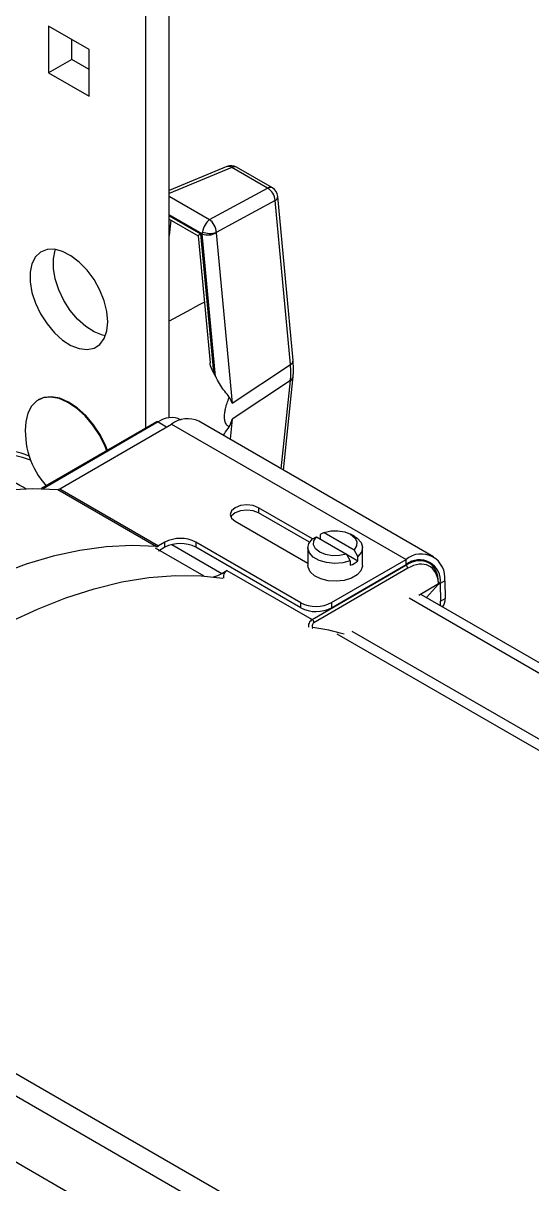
# Model space of a CAD drawing. Extents: x 7 to 135, y 3 to 97.
# Drawn here: x 18.11 to 21.02, y 75.82 to 82.47 of the extents above; entities that cross this region are included whole.
import ezdxf

# ---------------------------------------------------------------- set-up
doc = ezdxf.new("R2010")
doc.units = 0
doc.header["$MEASUREMENT"] = 0
doc.layers.add('OBJECT', color=7, linetype='CONTINUOUS')

msp = doc.modelspace()

# ---------------------------------------------------------------- linework, layer by layer
at = {"layer": 'OBJECT'}
for p, q in [((18.9472, 80.2112), (18.9472, 85.1454)), ((18.8143, 80.1525), (18.8143, 85.0687)), ((18.4883, 82.3206), (18.2564, 82.4545)), ((18.2564, 82.4545), (18.2564, 82.1867)), ((18.3893, 82.2634), (18.3893, 82.3777)), ((18.4883, 82.0528), (18.4883, 82.3206)), ((18.3893, 82.2634), (18.2564, 82.1867)), ((18.4883, 82.2063), (18.3893, 82.2634)), ((18.2564, 82.1867), (18.4883, 82.0528)), ((19.2779, 81.6502), (18.9472, 81.5126)), ((19.3058, 81.6456), (18.9472, 81.4963)), ((19.511, 81.5271), (19.3058, 81.6456)), ((19.5384, 81.5282), (19.3332, 81.6466)), ((19.1788, 81.3464), (19.511, 81.5271)), ((18.9472, 81.4801), (19.1788, 81.3464)), ((19.554, 81.4563), (19.2166, 81.2727)), ((19.6417, 80.5167), (19.554, 81.4563)), ((19.6571, 80.5403), (19.5694, 81.4799)), ((19.1365, 81.2645), (18.9472, 81.3738)), ((18.9472, 81.3682), (19.1263, 81.2648)), ((18.9472, 81.3496), (19.1131, 81.2538)), ((18.9565, 81.3442), (18.9472, 81.2554)), ((19.1131, 81.2539), (19.1811, 80.5254)), ((19.1263, 81.2648), (19.2003, 80.472)), ((19.2127, 80.4486), (19.1365, 81.2645)), ((19.2166, 81.2714), (19.3078, 80.2948)), ((19.3078, 80.2948), (19.6417, 80.5167)), ((19.601, 79.9121), (19.657, 80.4473)), ((19.6417, 80.4245), (19.3078, 80.2026)), ((19.5889, 79.9191), (19.6417, 80.4245)), ((18.2008, 80.3155), (18.1972, 80.3135)), ((18.8757, 80.1881), (18.2163, 79.8056)), ((18.8832, 80.1873), (18.2248, 79.8054)), ((18.8832, 80.1873), (18.932, 80.1591)), ((19.0154, 80.1995), (19.0136, 80.2005)), ((20.4608, 79.4157), (19.1173, 80.1913)), ((19.3078, 80.2026), (19.2958, 80.0882)), ((18.3199, 79.804), (18.9602, 80.1755)), ((18.9602, 80.1755), (20.3037, 79.3999)), ((18.3086, 79.8009), (18.8743, 79.4744)), ((18.3199, 79.804), (18.8856, 79.4775)), ((19.7689, 79.5177), (19.4592, 79.6965)), ((19.4592, 79.6965), (19.4593, 79.6671)), ((19.7515, 79.4984), (19.4593, 79.6671)), ((19.3249, 79.6185), (19.7421, 79.3777)), ((19.7679, 79.5172), (19.7903, 79.5295)), ((19.7903, 79.5295), (19.9619, 79.4304)), ((19.8342, 79.5549), (19.8117, 79.5426)), ((19.8117, 79.5426), (19.8118, 79.5171)), ((19.8342, 79.5549), (20.0058, 79.4558)), ((20.0081, 79.5318), (19.9862, 79.5443)), ((19.1467, 79.3048), (18.869, 79.465)), ((18.9225, 79.4989), (18.8856, 79.4775)), ((18.9226, 79.4695), (18.8856, 79.4481)), ((18.9226, 79.4695), (18.9225, 79.4989)), ((18.963, 79.4852), (19.249, 79.3201)), ((19.7003, 79.1522), (19.0993, 79.4991)), ((19.0993, 79.4991), (19.0994, 79.4698)), ((19.7004, 79.1228), (19.0994, 79.4698)), ((19.7419, 79.4671), (19.7421, 79.3649)), ((20.0283, 79.4176), (20.0058, 79.4558)), ((20.0546, 79.3656), (20.0544, 79.4677)), ((19.8771, 79.1524), (20.3037, 79.3999)), ((19.9619, 79.4304), (19.9845, 79.3922)), ((19.9621, 79.4302), (20.0284, 79.3919)), ((19.9845, 79.3922), (19.9845, 79.3665)), ((20.0284, 79.3919), (20.0283, 79.4176)), ((20.3038, 79.3706), (20.3037, 79.3999)), ((20.4346, 79.3802), (20.406, 79.3967)), ((19.249, 79.3201), (19.2781, 79.3369)), ((19.2781, 79.3369), (19.7655, 79.0556)), ((19.7655, 79.0556), (20.3033, 79.3675)), ((20.3139, 79.3494), (19.7762, 79.0374)), ((19.8772, 79.1231), (20.3038, 79.3706)), ((20.3009, 79.3689), (20.3033, 79.3675)), ((20.3765, 79.1962), (20.4899, 79.262)), ((20.4907, 79.2574), (20.4212, 79.1817)), ((20.4903, 79.2679), (20.5001, 79.2622)), ((20.5256, 79.2775), (20.5001, 79.2622)), ((20.5001, 79.2622), (20.5019, 79.1605)), ((20.5256, 79.2775), (20.5273, 79.1758)), ((20.3209, 79.1793), (25.191, 76.3678)), ((25.5194, 76.2378), (20.3926, 79.1974)), ((19.7004, 79.1228), (19.7003, 79.1522)), ((19.8771, 79.1524), (19.8772, 79.1231)), ((20.5019, 79.1605), (20.5273, 79.1758)), ((19.994, 78.9896), (24.6975, 76.2743)), ((19.9074, 78.9743), (24.6151, 76.2566)), ((16.8115, 77.1811), (21.9906, 74.1913)), ((16.7333, 77.0979), (21.3608, 74.4265)), ((16.4064, 76.9082), (21.0756, 74.2128))]:
    msp.add_line(p, q, dxfattribs=at)
at = {"layer": 'OBJECT', "flags": 128}
for points in [[(18.5951, 80.7614), (18.5899, 80.8197), (18.5745, 80.8813), (18.5497, 80.9433), (18.5165, 81.0028), (18.4767, 81.057), (18.4319, 81.1034), (18.3844, 81.1399), (18.3363, 81.1646), (18.2899, 81.1765), (18.2473, 81.1751), (18.2106, 81.1602), (18.1815, 81.1328), (18.1613, 81.094), (18.1509, 81.0456), (18.1509, 80.99), (18.1613, 80.9297), (18.1815, 80.8676), (18.2106, 80.8065), (18.2473, 80.7493), (18.2899, 80.6987), (18.3363, 80.657), (18.3844, 80.6262), (18.4319, 80.6078), (18.4767, 80.6025), (18.5165, 80.6107), (18.5497, 80.632), (18.5745, 80.6653), (18.5899, 80.7091), (18.5951, 80.7614)], [(18.5816, 80.6811), (18.5649, 80.6845), (18.5173, 80.703), (18.4692, 80.7337), (18.4228, 80.7754), (18.3803, 80.826), (18.3436, 80.8832), (18.3144, 80.9443), (18.2942, 81.0065), (18.2838, 81.0668), (18.2838, 81.1224), (18.2942, 81.1707), (18.296, 81.1757)], [(18.5492, 80.1103), (18.5102, 80.1696), (18.4656, 80.2223), (18.4171, 80.2662), (18.3669, 80.2996), (18.317, 80.3211), (18.2693, 80.3298), (18.2259, 80.3254), (18.1885, 80.308), (18.1587, 80.2783), (18.1377, 80.2376), (18.1263, 80.1878)], [(18.5528, 80.1123), (18.5137, 80.1716), (18.4691, 80.2243), (18.4207, 80.2683), (18.3705, 80.3017), (18.3205, 80.3232), (18.2728, 80.3319), (18.2294, 80.3274), (18.2008, 80.3155)], [(18.5907, 80.0228), (18.581, 80.0468), (18.5492, 80.1103)], [(18.5943, 80.0248), (18.5846, 80.0489), (18.5528, 80.1123)], [(15.7003, 78.2877), (15.8418, 78.457), (15.9877, 78.6186), (16.1374, 78.772), (16.2904, 78.9166), (16.4461, 79.0519), (16.6038, 79.1772), (16.7631, 79.2923), (16.9234, 79.3966), (17.0839, 79.4897), (17.2442, 79.5714), (17.4036, 79.6412), (17.5615, 79.699), (17.7174, 79.7445), (17.8706, 79.7775), (18.0206, 79.798), (18.1668, 79.8058), (18.3086, 79.8009)], [(19.4592, 79.6965), (19.4284, 79.7084), (19.392, 79.7125), (19.3557, 79.7083), (19.3249, 79.6963), (19.3043, 79.6784), (19.297, 79.6574), (19.3043, 79.6364), (19.3249, 79.6185)], [(19.4593, 79.6671), (19.4285, 79.679), (19.3921, 79.6831), (19.3557, 79.6789), (19.3249, 79.6669), (19.3043, 79.6491), (19.3005, 79.6426)], [(19.9845, 79.3922), (19.9414, 79.3806), (19.8944, 79.377), (19.8477, 79.3817), (19.8057, 79.3944), (19.7721, 79.4137), (19.7502, 79.438), (19.7419, 79.465), (19.748, 79.4922), (19.7679, 79.5172)], [(19.9619, 79.4304), (19.9236, 79.4217), (19.8824, 79.4207), (19.843, 79.4275), (19.8095, 79.4413), (19.7856, 79.4606), (19.7738, 79.4834), (19.7754, 79.5073), (19.7903, 79.5295)], [(19.8342, 79.5549), (19.8725, 79.5636), (19.9137, 79.5646), (19.9531, 79.5579), (19.9866, 79.5441), (20.0105, 79.5247), (20.0223, 79.5019), (20.0207, 79.4781), (20.0058, 79.4558)], [(20.0081, 79.5318), (20.0241, 79.5211), (20.046, 79.4968), (20.0543, 79.4698), (20.0482, 79.4425), (20.0283, 79.4176)], [(18.8743, 79.4744), (18.7324, 79.4792), (18.5862, 79.4714), (18.4362, 79.451), (18.283, 79.4179), (18.1272, 79.3724), (17.9693, 79.3146), (17.8099, 79.2448), (17.6496, 79.1632), (17.489, 79.07), (17.3288, 78.9657), (17.1695, 78.8507), (17.0117, 78.7253), (16.8561, 78.59), (16.7031, 78.4455), (16.5534, 78.2921), (16.4075, 78.1304), (16.266, 77.9611)], [(20.0546, 79.3656), (20.0545, 79.3621), (20.0458, 79.3356), (20.024, 79.3117), (19.9911, 79.2926), (19.9499, 79.28), (19.9042, 79.2749), (19.8579, 79.2778), (19.8152, 79.2886), (19.7799, 79.3061), (19.7551, 79.3289), (19.7431, 79.3549), (19.7421, 79.3649)], [(16.4793, 77.6893), (16.5944, 77.8344), (16.7414, 78.007), (16.8929, 78.1713), (17.0483, 78.3266), (17.207, 78.4724), (17.3683, 78.6079), (17.5316, 78.7328), (17.6963, 78.8465), (17.8617, 78.9485), (18.0271, 79.0384), (18.1919, 79.1158), (18.3553, 79.1806), (18.5169, 79.2323), (18.6758, 79.2708), (18.8315, 79.296), (18.9833, 79.3076), (19.1306, 79.3058), (19.2538, 79.2933)], [(20.4993, 79.1358), (20.5005, 79.1418), (20.5019, 79.1605)]]:
    msp.add_lwpolyline(points, dxfattribs=at)
at = {"layer": 'OBJECT'}
for centre, radius, start, end in [((19.3019, 81.5925), 0.0625, 60.00269, 112.59898), ((19.2875, 81.6216), 0.0301, 52.61042, 108.49289), ((19.3205, 81.6205), 0.0291, 64.10587, 120.34606), ((19.5257, 81.502), 0.0291, 64.10587, 120.34606), ((19.4675, 81.4522), 0.0867, 2.73673, 59.84272), ((19.5071, 81.474), 0.0625, 5.33304, 60.00269), ((19.5434, 81.48), 0.026, 294.21933, 359.61711), ((19.1694, 81.352), 0.0934, 249.37512, 300.3752), ((19.1812, 81.3921), 0.1245, 249.36101, 286.55197), ((19.6311, 80.5405), 0.026, 294.21933, 359.61711), ((18.6346, 80.1595), 0.6463, 26.571, 28.91526), ((19.6257, 80.4518), 0.0317, 300.4891, 351.82969), ((18.5884, 80.1329), 0.4653, 173.22148, 222.0778), ((18.8788, 80.1816), 0.00718, 52.69626, 116.0092), ((18.9595, 80.0837), 0.1287, 65.13992, 126.36134), ((19.0516, 80.0557), 0.1507, 64.17722, 127.32404), ((17.9288, 79.4517), 0.5817, 68.18648, 106.442), ((17.9024, 79.2589), 0.7535, 70.59751, 99.60021), ((18.3093, 79.8207), 0.0198, 268.11798, 302.43066), ((19.0112, 79.3289), 0.1917, 62.62778, 117.53668), ((18.875, 79.4941), 0.0198, 268.11798, 302.43066), ((19.0112, 79.2995), 0.1917, 62.62778, 117.53668), ((19.9339, 79.5042), 0.1468, 290.17819, 310.063), ((20.3906, 79.2952), 0.1361, 352.53495, 129.67973), ((20.3807, 79.2779), 0.1204, 352.53495, 129.67973), ((19.1526, 79.4823), 0.1887, 284.92211, 300.73854), ((19.2995, 79.3003), 0.0424, 120.21151, 190.16705), ((20.2908, 79.348), 0.0232, 3.37521, 57.3654), ((20.485, 79.2547), 0.0115, 48.43578, 61.23463), ((19.7885, 79.3224), 0.1917, 242.62778, 297.53668), ((19.7885, 79.2931), 0.1917, 242.62778, 297.53668), ((20.4608, 79.1695), 0.0669, 321.48315, 5.38798), ((19.753, 79.0361), 0.0232, 3.37521, 57.3654), ((19.756, 79.0163), 0.0158, 309.92421, 338.97347)]:
    msp.add_arc(centre, radius, start, end, dxfattribs=at)
for centre, major_axis, ratio, start_param, end_param in [((19.175, 81.2933), (0.0264, 0.0568), 0.494733, 0.654186, 2.106125), ((19.175, 81.2933), (-0.0242, 0.0579), 0.586383, 4.118914, 5.570853), ((19.1652, 81.2872), (0.0521, 0.0334), 0.049063, 2.381469, 3.116237), ((19.1803, 81.2902), (0.0302, 0.0547), 0.580255, 2.138818, 2.344941), ((19.2216, 81.2746), (0.00266, 0.00708), 0.592096, 2.05235, 2.258474), ((21.5317, 81.832), (4.0542, 2.011), 0.053878, 2.172204, 2.235026), ((19.2867, 80.672), (-0.2542, 0.4311), 0.582405, 3.807567, 4.033905), ((20.3067, 79.1538), (0.1267, 0.227), 0.58682, 5.511979, 7.06251), ((20.3173, 79.1478), (0.1192, 0.2141), 0.587393, 5.560045, 7.061973), ((20.4801, 79.2512), (0.0145, 0.0123), 0.149337, 5.400253, 5.852178), ((19.7658, 79.0307), (0.015, 0.0264), 0.582476, 0.783314, 2.66117), ((19.7764, 79.0248), (0.0075, 0.0135), 0.587393, 0.778788, 3.358136), ((18.4057, 75.59), (1.8199, 3.2673), 0.587393, 0.135931, 0.216543)]:
    msp.add_ellipse(centre, major_axis=major_axis, ratio=ratio, start_param=start_param, end_param=end_param, dxfattribs=at)
for points, knots in [([(19.2003, 80.472), (19.1937, 80.4845), (19.1845, 80.5022), (19.1822, 80.5203), (19.1816, 80.5255)], [0, 0, 0, 0, 0.711481, 1, 1, 1, 1]), ([(19.657, 80.4473), (19.6577, 80.4548), (19.6604, 80.4846), (19.6585, 80.5165), (19.6571, 80.5403)], [0, 0, 0, 0, 0.251372, 1, 1, 1, 1]), ([(19.2916, 80.3304), (19.2828, 80.3408), (19.2578, 80.3706), (19.2305, 80.4139), (19.2145, 80.445), (19.2127, 80.4486)], [0, 0, 0, 0, 0.324577, 0.922742, 1, 1, 1, 1]), ([(19.2916, 80.1593), (19.286, 80.1627), (19.2775, 80.1678), (19.2683, 80.1839), (19.2632, 80.2049), (19.2642, 80.2341), (19.2717, 80.2757), (19.2823, 80.3075), (19.2911, 80.3293), (19.2916, 80.3304)], [0, 0, 0, 0, 0.1904569, 0.2931936, 0.4466012, 0.600717, 0.7079219, 0.9855305, 1, 1, 1, 1]), ([(19.3078, 80.2948), (19.3077, 80.295), (19.3029, 80.3066), (19.2972, 80.3186), (19.2916, 80.3304)], [0, 0, 0, 0, 0.017276, 1, 1, 1, 1]), ([(19.2916, 80.1593), (19.2972, 80.1733), (19.3029, 80.1875), (19.3077, 80.2023), (19.3078, 80.2026)], [0, 0, 0, 0, 0.982724, 1, 1, 1, 1]), ([(19.2565, 80.1109), (19.2658, 80.1235), (19.277, 80.1386), (19.2895, 80.1564), (19.2916, 80.1593)], [0, 0, 0, 0, 0.834045, 1, 1, 1, 1]), ([(18.1283, 79.8028), (18.0791, 79.831), (17.9336, 79.9146), (17.7857, 79.9941), (17.6878, 80.0468)], [0, 0, 0, 0, 0.3377467, 1, 1, 1, 1]), ([(20.494, 79.2615), (20.4944, 79.2623), (20.495, 79.2636), (20.4938, 79.2637), (20.4922, 79.2632), (20.4906, 79.2624), (20.4899, 79.262)], [0, 0, 0, 0, 0.452189, 0.673958, 0.857741, 1, 1, 1, 1])]:
    msp.add_open_spline(points, degree=3, knots=knots, dxfattribs=at)

doc.saveas('drawing.dxf')
